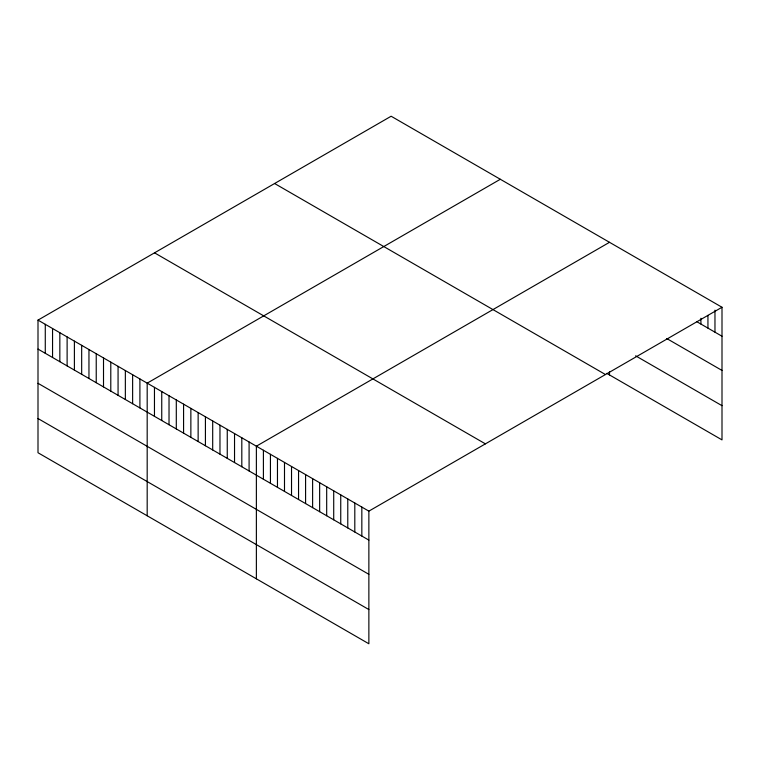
<?xml version="1.0" encoding="UTF-8"?>
<svg xmlns="http://www.w3.org/2000/svg" width="760" height="760" viewBox="0 0 760 760"><rect width="100%" height="100%" fill="white"/><g stroke="black" fill="none" stroke-linecap="round" stroke-linejoin="round"><path stroke-width="1.14" d="M722 307.258L368.866 511.138L368.866 643.767L38 452.741L38 320.112L391.134 116.232L722 307.258L722 439.888L606.774 373.359M500.317 179.274L147.184 383.154L147.184 515.774M609.501 242.307L256.376 446.186L256.376 578.816M696.892 321.736L722 336.233M666.757 338.542L722 370.433M635.616 355.813L722 405.678M274.598 183.511L605.464 374.537M154.536 252.833L485.402 443.859M38 320.112L368.866 511.138M38 349.087L368.866 540.113M38 383.296L368.866 574.313M38 418.532L368.866 609.558M714.97 310.156L714.97 332.177M707.94 315.362L707.94 328.111M700.91 318.26L700.91 324.055M609.501 371.516L609.501 374.937M361.836 507.081L361.836 536.056M354.806 503.025L354.806 531.99M347.776 498.959L347.776 527.934M340.746 494.903L340.746 523.878M333.716 490.846L333.716 519.811M326.686 486.78L326.686 515.755M319.647 482.724L319.647 511.698M312.616 478.667L312.616 507.632M305.587 474.61L305.587 503.576M298.556 470.544L298.556 499.519M291.526 466.488L291.526 495.463M284.497 462.431L284.497 491.397M277.466 458.365L277.466 487.34M270.437 454.309L270.437 483.284M263.406 450.252L263.406 479.218M249.09 441.987L249.09 470.962M241.813 437.788L241.813 466.754M234.536 433.58L234.536 462.555M227.259 429.381L227.259 458.356M219.972 425.182L219.972 454.147M212.695 420.974L212.695 449.948M205.418 416.774L205.418 445.749M198.141 412.566L198.141 441.541M190.864 408.367L190.864 437.342M183.578 404.168L183.578 433.133M176.301 399.959L176.301 428.934M169.024 395.76L169.024 424.735M161.747 391.562L161.747 420.527M154.46 387.353L154.46 416.328M139.906 378.955L139.906 407.92M132.63 374.747L132.63 403.721M125.352 370.548L125.352 399.513M118.066 366.339L118.066 395.314M110.789 362.14L110.789 391.115M103.512 357.941L103.512 386.906M96.235 353.733L96.235 382.707M88.958 349.534L88.958 378.508M81.671 345.334L81.671 374.3M74.394 341.126L74.394 370.101M67.118 336.927L67.118 365.892M59.84 332.719L59.84 361.694M52.554 328.519L52.554 357.494M45.277 324.32L45.277 353.286"/></g></svg>
